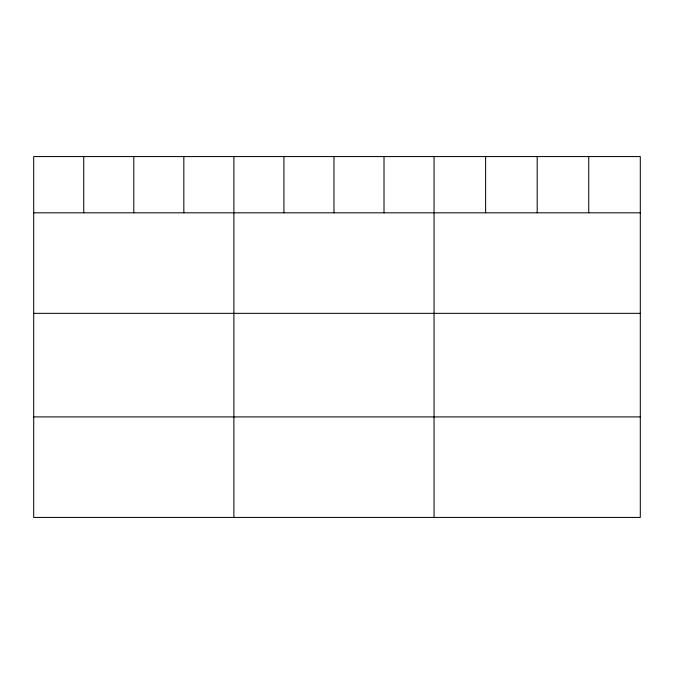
<?xml version="1.0" encoding="UTF-8"?>
<svg xmlns="http://www.w3.org/2000/svg" width="674" height="674" viewBox="0 0 674 674"><rect width="100%" height="100%" fill="white"/><g stroke="black" fill="none" stroke-linecap="round" stroke-linejoin="round"><path stroke-width="1.01" d="M640.3 212.816L640.3 517.43L33.7 517.43L33.7 156.57L640.3 156.57L640.3 212.816L33.7 212.816M33.7 313.343L640.3 313.343M33.7 416.911L640.3 416.911M588.739 156.57L588.739 212.816M537.178 156.57L537.178 212.816M485.617 156.57L485.617 212.816M434.056 156.57L434.056 517.43M384.012 156.57L384.012 212.816M333.967 156.57L333.967 212.816M283.923 156.57L283.923 212.816M233.878 156.57L233.878 517.43M183.833 156.57L183.833 212.816M133.789 156.57L133.789 212.816M83.745 156.57L83.745 212.816"/></g></svg>
